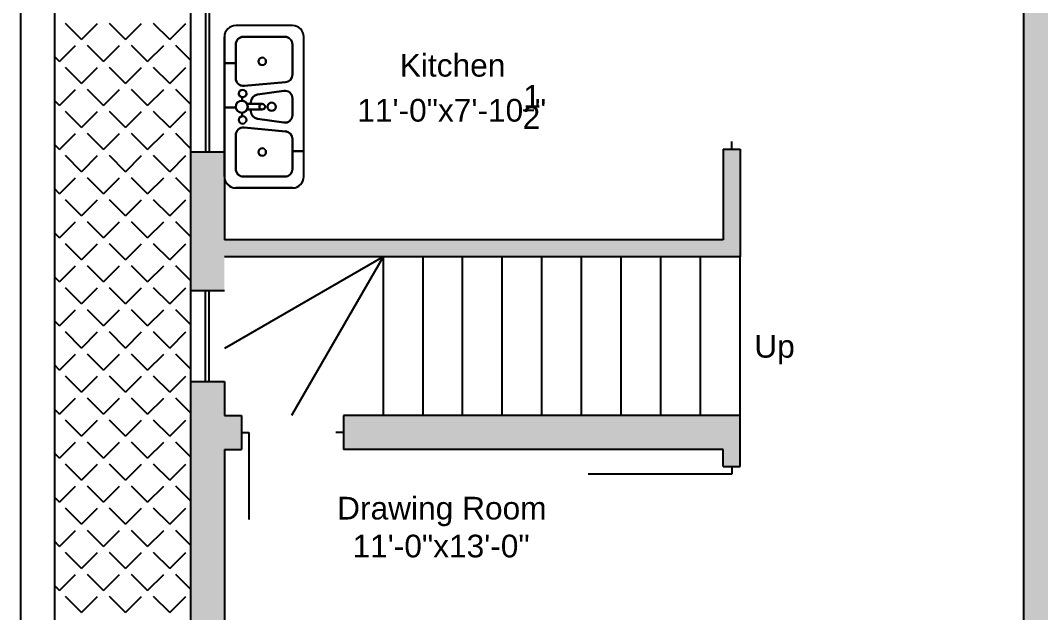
# Model space of a CAD drawing. Extents: x 22 to 562, y 18 to 1223.
# Drawn here: x 21.8 to 291.8, y 339.6 to 496.4 of the extents above; entities that cross this region are included whole.
import ezdxf

# ---------------------------------------------------------------- set-up
doc = ezdxf.new("R2010")
doc.units = 0
doc.header["$MEASUREMENT"] = 0
for name, color, linetype in [('DOORS', 42, 'CONTINUOUS'), ('FURNITURE', 44, 'CONTINUOUS'), ('LABELS', 61, 'CONTINUOUS'), ('LINE', 7, 'CONTINUOUS'), ('STAIRS', 61, 'CONTINUOUS'), ('UP', 61, 'CONTINUOUS'), ('WALLS', 7, 'CONTINUOUS'), ('WINDOWS', 140, 'CONTINUOUS')]:
    doc.layers.add(name, color=color, linetype=linetype)
doc.styles.get("Standard").update_dxf_attribs({"font": 'arial.ttf'})

msp = doc.modelspace()

# ---------------------------------------------------------------- hatches: boundary and pattern name
at = {"layer": 'LINE'}
h = msp.add_hatch(color=46, dxfattribs=at)
h.paths.add_polyline_path([(212.33, 391.78), (107.33, 391.78), (107.33, 382.78), (207.83, 382.78), (207.83, 378.28), (212.33, 378.28)])
h.paths.add_polyline_path([(516.83, 1129.78), (446.33, 1129.78), (446.33, 1120.78), (507.83, 1120.78), (507.83, 976.78), (419.33, 976.78), (419.33, 918.28), (423.83, 918.28), (423.83, 967.78), (507.83, 967.78), (507.83, 963.28), (516.83, 963.28)])
h.paths.add_polyline_path([(387.83, 1129.78), (383.33, 1129.78), (383.33, 1173.28), (374.33, 1173.28), (374.33, 1125.28), (330.83, 1125.28), (330.83, 1120.78), (387.83, 1120.78)])
h.paths.add_polyline_path([(137.33, 1129.78), (66.83, 1129.78), (66.83, 963.28), (75.83, 963.28), (75.83, 967.78), (159.83, 967.78), (159.83, 918.28), (164.33, 918.28), (164.33, 976.78), (75.83, 976.78), (75.83, 1120.78), (137.33, 1120.78)])
h.paths.add_polyline_path([(209.33, 1173.28), (200.33, 1173.28), (200.33, 1129.78), (195.83, 1129.78), (195.83, 1120.78), (252.83, 1120.78), (252.83, 1125.28), (209.33, 1125.28)])
h.paths.add_polyline_path([(516.83, 927.28), (507.83, 927.28), (507.83, 883.78), (423.83, 883.78), (423.83, 888.28), (419.33, 888.28), (419.33, 883.78), (414.83, 883.78), (414.83, 874.78), (507.83, 874.78), (507.83, 820.78), (516.83, 820.78)])
h.paths.add_polyline_path([(372.83, 883.78), (357.83, 883.78), (357.83, 976.78), (353.33, 976.78), (353.33, 883.78), (342.83, 883.78), (342.83, 874.78), (353.33, 874.78), (353.33, 741.28), (357.83, 741.28), (357.83, 874.78), (372.83, 874.78)], flags=16)
h.paths.add_polyline_path([(516.83, 748.78), (507.83, 748.78), (507.83, 694.78), (357.83, 694.78), (357.83, 699.28), (353.33, 699.28), (353.33, 685.78), (507.83, 685.78), (507.83, 649.78), (516.83, 649.78)])
h.paths.add_polyline_path([(516.83, 577.78), (507.83, 577.78), (507.83, 541.78), (363.83, 541.78), (363.83, 532.78), (371.33, 532.78), (371.33, 504.28), (375.83, 504.28), (375.83, 532.78), (507.83, 532.78), (507.83, 509.53), (516.83, 509.53)])
h.paths.add_polyline_path([(516.83, 461.53), (507.83, 461.53), (507.83, 438.28), (375.83, 438.28), (375.83, 462.28), (371.33, 462.28), (371.33, 433.78), (507.83, 433.78), (507.83, 424.78), (516.83, 424.78)])
h.paths.add_polyline_path([(516.83, 400.78), (507.83, 400.78), (507.83, 391.78), (503.33, 391.78), (503.33, 382.78), (507.83, 382.78), (507.83, 226.78), (477.83, 226.78), (477.83, 217.78), (516.83, 217.78)])
h.paths.add_polyline_path([(476.33, 391.78), (371.33, 391.78), (371.33, 378.28), (375.83, 378.28), (375.83, 382.78), (476.33, 382.78)])
h.paths.add_polyline_path([(405.83, 226.78), (375.83, 226.78), (375.83, 336.28), (371.33, 336.28), (371.33, 286.78), (363.83, 286.78), (363.83, 277.78), (371.33, 277.78), (371.33, 217.78), (405.83, 217.78)])
h.paths.add_polyline_path([(212.33, 277.78), (219.83, 277.78), (219.83, 286.78), (212.33, 286.78), (212.33, 336.28), (207.83, 336.28), (207.83, 226.78), (177.83, 226.78), (177.83, 217.78), (212.33, 217.78)])
h.paths.add_polyline_path([(206.33, 97.78, 1), (194.33, 97.78, 1)])
h.paths.add_polyline_path([(242.33, 169.78, 1), (230.33, 169.78, 1)])
h.paths.add_polyline_path([(341.33, 169.78, 1), (353.33, 169.78, 1)])
h.paths.add_polyline_path([(30.83, 226.78), (21.83, 226.78), (21.83, 85.78), (30.83, 85.78)])
h.paths.add_polyline_path([(80.33, 391.78), (75.83, 391.78), (75.83, 400.78), (66.83, 400.78), (66.83, 217.78), (105.83, 217.78), (105.83, 226.78), (75.83, 226.78), (75.83, 382.78), (80.33, 382.78)])
h.paths.add_polyline_path([(75.83, 461.53), (66.83, 461.53), (66.83, 424.78), (75.83, 424.78), (75.83, 433.78), (212.33, 433.78), (212.33, 462.28), (207.83, 462.28), (207.83, 438.28), (75.83, 438.28)])
h.paths.add_polyline_path([(219.83, 541.78), (75.83, 541.78), (75.83, 577.78), (66.83, 577.78), (66.83, 509.53), (75.83, 509.53), (75.83, 532.78), (207.83, 532.78), (207.83, 504.28), (212.33, 504.28), (212.33, 532.78), (219.83, 532.78)])
h.paths.add_polyline_path([(230.33, 699.28), (225.83, 699.28), (225.83, 694.78), (75.83, 694.78), (75.83, 748.78), (66.83, 748.78), (66.83, 649.78), (75.83, 649.78), (75.83, 685.78), (230.33, 685.78)])
h.paths.add_polyline_path([(240.83, 883.78), (230.33, 883.78), (230.33, 976.78), (225.83, 976.78), (225.83, 883.78), (210.83, 883.78), (210.83, 874.78), (225.83, 874.78), (225.83, 741.28), (230.33, 741.28), (230.33, 874.78), (240.83, 874.78)], flags=16)
h.paths.add_polyline_path([(168.83, 883.78), (164.33, 883.78), (164.33, 888.28), (159.83, 888.28), (159.83, 883.78), (75.83, 883.78), (75.83, 927.28), (66.83, 927.28), (66.83, 820.78), (75.83, 820.78), (75.83, 874.78), (168.83, 874.78)])
h.paths.add_polyline_path([(300.83, 883.78), (296.33, 883.78), (296.33, 1120.78), (300.83, 1120.78), (300.83, 1125.28), (296.33, 1125.28), (296.33, 1132.78), (296.33, 1213.78), (374.33, 1213.78), (374.33, 1209.28), (383.33, 1209.28), (383.33, 1222.78), (200.33, 1222.78), (200.33, 1213.78), (287.33, 1213.78), (287.33, 1125.28), (282.83, 1125.28), (282.83, 1120.78), (287.33, 1120.78), (287.33, 883.78), (282.83, 883.78), (282.83, 874.78), (287.33, 874.78), (287.33, 541.78), (279.83, 541.79), (279.83, 541.79), (279.83, 532.79), (287.33, 532.78), (287.33, 286.78), (279.83, 286.78), (279.83, 277.78), (287.33, 277.78), (287.33, 247.78), (296.33, 247.78), (296.33, 277.78), (303.83, 277.78), (303.83, 286.78), (296.33, 286.78), (296.33, 532.78), (303.83, 532.79), (303.83, 541.79), (296.33, 541.78), (296.33, 874.78), (300.83, 874.78)])

# ---------------------------------------------------------------- linework, layer by layer
at = {"layer": 'DOORS'}
for p, q in [((82.33, 387.28), (82.33, 364.28)), ((210.08, 376.28), (172.08, 376.28))]:
    msp.add_line(p, q, dxfattribs=at)
at = {"layer": 'FURNITURE', "color": 7, "linetype": 'CONTINUOUS'}
for p, q in [((93.83, 495.03), (78.83, 495.03)), ((75.83, 455.03), (75.83, 492.03)), ((91.83, 492.03), (80.83, 492.03)), ((96.83, 455.03), (96.83, 492.03)), ((78.83, 490.03), (78.83, 481.03)), ((93.83, 490.03), (93.83, 482.03)), ((92.01, 480.04), (81.01, 479.04)), ((91.55, 477.74), (84.55, 476.74)), ((93.83, 471.3), (93.83, 475.76)), ((85.83, 474.28), (81.8, 474.28)), ((85.83, 472.78), (81.8, 472.78)), ((82.83, 474.27), (82.83, 474.76)), ((82.83, 472.3), (82.83, 472.78)), ((91.55, 469.32), (84.55, 470.32)), ((92.01, 467.01), (81.01, 468.01)), ((78.83, 457.03), (78.83, 466.02)), ((93.83, 457.03), (93.83, 465.02)), ((91.83, 455.03), (80.83, 455.03)), ((93.83, 452.03), (78.83, 452.03))]:
    msp.add_line(p, q, dxfattribs=at)
at = {"layer": 'FURNITURE', "color": 120, "linetype": 'CONTINUOUS'}
msp.add_lwpolyline([(75.83, 473.32), (78.84, 473.32, -0.468519), (80.48, 475.11), (80.48, 476.04, -2.152654), (81.65, 477.03, -0.464543), (80.48, 476.04), (80.48, 475.11, -0.262509), (81.8, 474.28), (82.83, 474.28), (82.83, 474.76, -0.373238), (84.55, 476.74), (91.55, 477.74, -0.456412), (93.83, 475.76), (93.83, 471.3, -0.456412), (91.55, 469.32), (84.55, 470.32, -0.373238), (82.83, 472.3), (82.83, 472.78), (81.8, 472.78, -0.262509), (80.48, 471.95), (80.48, 471.01, -0.464543), (81.65, 470.03, -1), (79.65, 470.03, -0.365614), (80.48, 471.01), (80.48, 471.95, -0.39029), (78.84, 473.32), (75.83, 473.32), (75.83, 455.03, 0.414214), (78.83, 452.03), (93.83, 452.03, 0.414214), (96.83, 455.03), (96.83, 461.72), (93.83, 461.72), (93.83, 457.03, -0.414214), (91.83, 455.03), (80.83, 455.03, -0.414214), (78.83, 457.03), (78.83, 466.02, -0.441024), (81.01, 468.01), (92.01, 467.01, -0.387902), (93.83, 465.02), (93.83, 461.72), (96.83, 461.72), (96.83, 492.03, 0.414214), (93.83, 495.03), (78.83, 495.03, 0.414214), (75.83, 492.03), (75.83, 485.06), (78.83, 485.06), (78.83, 490.03, -0.414214), (80.83, 492.03), (91.83, 492.03, -0.414214), (93.83, 490.03), (93.83, 482.03, -0.387902), (92.01, 480.04), (81.01, 479.04, -0.441024), (78.83, 481.03), (78.83, 485.06), (75.83, 485.06)], format="xyb", close=True, dxfattribs=at)
at = {"layer": 'FURNITURE', "color": 121, "linetype": 'CONTINUOUS'}
for points in [[(78.83, 481.03, 0.441024), (81.01, 479.04), (92.01, 480.04, 0.387902), (93.83, 482.03), (93.83, 490.03, 0.414214), (91.83, 492.03), (80.83, 492.03, 0.414214), (78.83, 490.03)], [(82.83, 474.76), (82.83, 474.28), (85.83, 474.28, -0.414214), (86.58, 473.53, -0.414214), (85.83, 472.78), (82.83, 472.78), (82.83, 472.3, 0.373238), (84.55, 470.32), (91.55, 469.32, 0.456412), (93.83, 471.3), (93.83, 475.76, 0.456412), (91.55, 477.74), (84.55, 476.74, 0.373238)], [(78.83, 457.03, 0.414214), (80.83, 455.03), (91.83, 455.03, 0.414214), (93.83, 457.03), (93.83, 465.02, 0.387902), (92.01, 467.01), (81.01, 468.01, 0.441024), (78.83, 466.02)]]:
    msp.add_lwpolyline(points, format="xyb", close=True, dxfattribs=at)
at = {"layer": 'FURNITURE', "color": 250, "linetype": 'CONTINUOUS'}
for points in [[(84.83, 485.53, 1), (86.83, 485.53, 1)], [(87.21, 473.53, 1), (89.45, 473.53, 1)], [(84.83, 461.53, 1), (86.83, 461.53, 1)]]:
    msp.add_lwpolyline(points, format="xyb", close=True, dxfattribs=at)
at = {"layer": 'FURNITURE', "color": 160, "linetype": 'CONTINUOUS'}
msp.add_lwpolyline([(79.65, 477.03, 1), (81.65, 477.03, 1)], format="xyb", close=True, dxfattribs=at)
at = {"layer": 'FURNITURE', "color": 31, "linetype": 'CONTINUOUS'}
for points in [[(78.82, 473.53, 1), (81.98, 473.53, 1)], [(85.08, 473.53, 1), (86.58, 473.53, 1)]]:
    msp.add_lwpolyline(points, format="xyb", close=True, dxfattribs=at)
at = {"layer": 'FURNITURE', "color": 51, "linetype": 'CONTINUOUS'}
msp.add_lwpolyline([(81.8, 472.78), (85.83, 472.78, -1), (85.83, 474.28), (81.8, 474.28, -0.124187), (81.98, 473.53, -0.124187)], format="xyb", close=True, dxfattribs=at)
at = {"layer": 'FURNITURE', "color": 1, "linetype": 'CONTINUOUS'}
msp.add_lwpolyline([(81.65, 470.03, 1), (79.65, 470.03, 1)], format="xyb", close=True, dxfattribs=at)
at = {"layer": 'FURNITURE', "color": 7, "linetype": 'CONTINUOUS'}
for centre, radius in [((85.83, 485.53), 1), ((80.65, 477.03), 1), ((80.4, 473.53), 1.58), ((85.83, 473.53), 0.75), ((88.33, 473.53), 1.12), ((80.65, 470.03), 1), ((85.83, 461.53), 1)]:
    msp.add_circle(centre, radius, dxfattribs=at)
for centre, radius, start, end in [((78.83, 492.03), 3, 90, 180), ((93.83, 492.03), 3, 0, 90), ((80.83, 490.03), 2, 90, 180), ((91.83, 490.03), 2, 0, 90), ((80.83, 481.03), 2, 180, 275.1944), ((91.83, 482.03), 2, 275.1944, 0), ((84.83, 474.76), 2, 98.1301, 180), ((91.83, 475.76), 2, 0, 98.1301), ((84.83, 472.3), 2, 180, 261.8699), ((91.83, 471.3), 2, 261.8699, 0), ((80.83, 466.02), 2, 84.8056, 180), ((91.83, 465.02), 2, 0, 84.8056), ((80.83, 457.03), 2, 180, 270), ((91.83, 457.03), 2, 270, 0), ((78.83, 455.03), 3, 180, 270), ((93.83, 455.03), 3, 270, 0)]:
    msp.add_arc(centre, radius, start, end, dxfattribs=at)
at = {"layer": 'LABELS'}
msp.add_line((154.91, 472.58), (157.69, 472.58), dxfattribs=at)
at = {"layer": 'LINE'}
for p, q in [((210.08, 462.28), (210.08, 464.28)), ((80.33, 391.78), (80.33, 382.78)), ((80.33, 387.28), (82.33, 387.28)), ((82.33, 387.28), (82.33, 387.28)), ((107.33, 387.28), (105.33, 387.28)), ((210.08, 378.28), (210.08, 376.28))]:
    msp.add_line(p, q, dxfattribs=at)
at = {"layer": 'STAIRS'}
for p, q in [((117.83, 433.78), (75.83, 409.53)), ((117.83, 433.78), (93.58, 391.78)), ((117.83, 433.78), (117.83, 391.78)), ((128.33, 433.78), (128.33, 391.78)), ((138.83, 391.78), (138.83, 433.78)), ((149.33, 391.78), (149.33, 433.78)), ((159.83, 391.78), (159.83, 433.78)), ((170.33, 391.78), (170.33, 433.78)), ((180.83, 391.78), (180.83, 433.78)), ((191.33, 391.78), (191.33, 433.78)), ((201.83, 391.78), (201.83, 433.78))]:
    msp.add_line(p, q, dxfattribs=at)
at = {"layer": 'UP'}
msp.add_line((212.33, 391.78), (212.33, 433.78), dxfattribs=at)
at = {"layer": 'WALLS', "color": 8}
for p, q in [((21.83, 1222.78), (21.83, 226.78)), ((30.83, 1213.78), (30.83, 226.78))]:
    msp.add_line(p, q, dxfattribs=at)
at = {"layer": 'WALLS'}
for p, q in [((66.83, 1129.78), (66.83, 217.78)), ((287.33, 532.78), (287.33, 286.78)), ((207.83, 462.28), (207.83, 438.28)), ((207.83, 462.28), (212.33, 462.28)), ((212.33, 462.28), (212.33, 433.78)), ((75.83, 461.53), (75.83, 438.28)), ((207.83, 438.28), (75.83, 438.28)), ((212.33, 433.78), (75.83, 433.78)), ((75.83, 424.78), (66.83, 424.78)), ((66.83, 400.78), (75.83, 400.78)), ((75.83, 400.78), (75.83, 391.78)), ((75.83, 391.78), (80.33, 391.78)), ((107.33, 391.78), (107.33, 382.78)), ((212.33, 391.78), (107.33, 391.78)), ((212.33, 378.28), (212.33, 391.78)), ((75.83, 382.78), (75.83, 226.78)), ((75.83, 382.78), (80.33, 382.78)), ((207.83, 382.78), (107.33, 382.78)), ((207.83, 378.28), (207.83, 382.78)), ((207.83, 378.28), (212.33, 378.28))]:
    msp.add_line(p, q, dxfattribs=at)
at = {"layer": 'WALLS', "color": 8, "linetype": 'CONTINUOUS'}
for p, q in [((38.01, 491.34), (33.76, 495.58)), ((38.01, 491.34), (42.25, 495.58)), ((49.67, 491.34), (45.43, 495.58)), ((49.67, 491.34), (53.92, 495.58)), ((61.34, 491.34), (57.1, 495.58)), ((61.34, 491.34), (65.58, 495.58)), ((32.17, 485.5), (36.41, 489.74)), ((43.84, 485.5), (39.6, 489.74)), ((43.84, 485.5), (48.08, 489.74)), ((55.51, 485.5), (51.26, 489.74)), ((55.51, 485.5), (59.75, 489.74)), ((66.83, 485.84), (62.93, 489.74)), ((32.17, 485.5), (30.83, 486.84)), ((38.01, 479.67), (33.76, 483.91)), ((38.01, 479.67), (42.25, 483.91)), ((49.67, 479.67), (45.43, 483.91)), ((49.67, 479.67), (53.92, 483.91)), ((61.34, 479.67), (57.1, 483.91)), ((61.34, 479.67), (65.58, 483.91)), ((32.17, 473.83), (36.41, 478.08)), ((43.84, 473.83), (39.6, 478.08)), ((43.84, 473.83), (48.08, 478.08)), ((55.51, 473.83), (51.26, 478.08)), ((55.51, 473.83), (59.75, 478.08)), ((66.83, 474.18), (62.93, 478.08)), ((32.17, 473.83), (30.83, 475.17)), ((38.01, 468), (33.76, 472.24)), ((38.01, 468), (42.25, 472.24)), ((49.67, 468), (45.43, 472.24)), ((49.67, 468), (53.92, 472.24)), ((61.34, 468), (57.1, 472.24)), ((61.34, 468), (65.58, 472.24)), ((32.17, 462.17), (36.41, 466.41)), ((43.84, 462.17), (39.6, 466.41)), ((43.84, 462.17), (48.08, 466.41)), ((55.51, 462.17), (51.26, 466.41)), ((55.51, 462.17), (59.75, 466.41)), ((66.83, 462.51), (62.93, 466.41)), ((32.17, 462.17), (30.83, 463.51)), ((38.01, 456.33), (33.76, 460.58)), ((38.01, 456.33), (42.25, 460.58)), ((49.67, 456.33), (45.43, 460.58)), ((49.67, 456.33), (53.92, 460.58)), ((61.34, 456.33), (57.1, 460.58)), ((61.34, 456.33), (65.58, 460.58)), ((32.17, 450.5), (36.41, 454.74)), ((43.84, 450.5), (39.6, 454.74)), ((43.84, 450.5), (48.08, 454.74)), ((55.51, 450.5), (51.26, 454.74)), ((55.51, 450.5), (59.75, 454.74)), ((66.83, 450.84), (62.93, 454.74)), ((32.17, 450.5), (30.83, 451.84)), ((38.01, 444.67), (33.76, 448.91)), ((38.01, 444.67), (42.25, 448.91)), ((49.67, 444.67), (45.43, 448.91)), ((49.67, 444.67), (53.92, 448.91)), ((61.34, 444.67), (57.1, 448.91)), ((61.34, 444.67), (65.58, 448.91)), ((32.17, 438.83), (36.41, 443.08)), ((43.84, 438.83), (39.6, 443.08)), ((43.84, 438.83), (48.08, 443.08)), ((55.51, 438.83), (51.26, 443.08)), ((55.51, 438.83), (59.75, 443.08)), ((66.83, 439.17), (62.93, 443.08)), ((32.17, 438.83), (30.83, 440.17)), ((38.01, 433), (33.76, 437.24)), ((38.01, 433), (42.25, 437.24)), ((49.67, 433), (45.43, 437.24)), ((49.67, 433), (53.92, 437.24)), ((61.34, 433), (57.1, 437.24)), ((61.34, 433), (65.58, 437.24)), ((32.17, 427.17), (36.41, 431.41)), ((43.84, 427.17), (39.6, 431.41)), ((43.84, 427.17), (48.08, 431.41)), ((55.51, 427.17), (51.26, 431.41)), ((55.51, 427.17), (59.75, 431.41)), ((66.83, 427.51), (62.93, 431.41)), ((32.17, 427.17), (30.83, 428.51)), ((38.01, 421.33), (33.76, 425.57)), ((38.01, 421.33), (42.25, 425.57)), ((49.67, 421.33), (45.43, 425.57)), ((49.67, 421.33), (53.92, 425.57)), ((61.34, 421.33), (57.1, 425.57)), ((61.34, 421.33), (65.58, 425.57)), ((32.17, 415.5), (36.41, 419.74)), ((43.84, 415.5), (39.6, 419.74)), ((43.84, 415.5), (48.08, 419.74)), ((55.51, 415.5), (51.26, 419.74)), ((55.51, 415.5), (59.75, 419.74)), ((66.83, 415.84), (62.93, 419.74)), ((32.17, 415.5), (30.83, 416.84)), ((38.01, 409.66), (33.76, 413.91)), ((38.01, 409.66), (42.25, 413.91)), ((49.67, 409.66), (45.43, 413.91)), ((49.67, 409.66), (53.92, 413.91)), ((61.34, 409.66), (57.1, 413.91)), ((61.34, 409.66), (65.58, 413.91)), ((32.17, 403.83), (36.41, 408.07)), ((43.84, 403.83), (39.6, 408.07)), ((43.84, 403.83), (48.08, 408.07)), ((55.51, 403.83), (51.26, 408.07)), ((55.51, 403.83), (59.75, 408.07)), ((66.83, 404.17), (62.93, 408.07)), ((32.17, 403.83), (30.83, 405.17)), ((38.01, 398), (33.76, 402.24)), ((38.01, 398), (42.25, 402.24)), ((49.67, 398), (45.43, 402.24)), ((49.67, 398), (53.92, 402.24)), ((61.34, 398), (57.1, 402.24)), ((61.34, 398), (65.58, 402.24)), ((32.17, 392.16), (36.41, 396.41)), ((43.84, 392.16), (39.6, 396.41)), ((43.84, 392.16), (48.08, 396.41)), ((55.51, 392.16), (51.26, 396.41)), ((55.51, 392.16), (59.75, 396.41)), ((66.83, 392.51), (62.93, 396.41)), ((32.17, 392.16), (30.83, 393.5)), ((38.01, 386.33), (33.76, 390.57)), ((38.01, 386.33), (42.25, 390.57)), ((49.67, 386.33), (45.43, 390.57)), ((49.67, 386.33), (53.92, 390.57)), ((61.34, 386.33), (57.1, 390.57)), ((61.34, 386.33), (65.58, 390.57)), ((32.17, 380.5), (36.41, 384.74)), ((43.84, 380.5), (39.6, 384.74)), ((43.84, 380.5), (48.08, 384.74)), ((55.51, 380.5), (51.26, 384.74)), ((55.51, 380.5), (59.75, 384.74)), ((66.83, 380.84), (62.93, 384.74)), ((32.17, 380.5), (30.83, 381.84)), ((38.01, 374.66), (33.76, 378.91)), ((38.01, 374.66), (42.25, 378.91)), ((49.67, 374.66), (45.43, 378.91)), ((49.67, 374.66), (53.92, 378.91)), ((61.34, 374.66), (57.1, 378.91)), ((61.34, 374.66), (65.58, 378.91)), ((32.17, 368.83), (36.41, 373.07)), ((43.84, 368.83), (39.6, 373.07)), ((43.84, 368.83), (48.08, 373.07)), ((55.51, 368.83), (51.26, 373.07)), ((55.51, 368.83), (59.75, 373.07)), ((66.83, 369.17), (62.93, 373.07)), ((32.17, 368.83), (30.83, 370.17)), ((38.01, 363), (33.76, 367.24)), ((38.01, 363), (42.25, 367.24)), ((49.67, 363), (45.43, 367.24)), ((49.67, 363), (53.92, 367.24)), ((61.34, 363), (57.1, 367.24)), ((61.34, 363), (65.58, 367.24)), ((32.17, 357.16), (36.41, 361.4)), ((43.84, 357.16), (39.6, 361.4)), ((43.84, 357.16), (48.08, 361.4)), ((55.51, 357.16), (51.26, 361.4)), ((55.51, 357.16), (59.75, 361.4)), ((66.83, 357.5), (62.93, 361.4)), ((32.17, 357.16), (30.83, 358.5)), ((38.01, 351.33), (33.76, 355.57)), ((38.01, 351.33), (42.25, 355.57)), ((49.67, 351.33), (45.43, 355.57)), ((49.67, 351.33), (53.92, 355.57)), ((61.34, 351.33), (57.1, 355.57)), ((61.34, 351.33), (65.58, 355.57)), ((32.17, 345.49), (36.41, 349.74)), ((43.84, 345.49), (39.6, 349.74)), ((43.84, 345.49), (48.08, 349.74)), ((55.51, 345.49), (51.26, 349.74)), ((55.51, 345.49), (59.75, 349.74)), ((66.83, 345.84), (62.93, 349.74)), ((32.17, 345.49), (30.83, 346.83)), ((38.01, 339.66), (33.76, 343.9)), ((38.01, 339.66), (42.25, 343.9)), ((49.67, 339.66), (45.43, 343.9)), ((49.67, 339.66), (53.92, 343.9)), ((61.34, 339.66), (57.1, 343.9)), ((61.34, 339.66), (65.58, 343.9))]:
    msp.add_line(p, q, dxfattribs=at)
at = {"layer": 'WINDOWS'}
for p, q in [((70.83, 509.53), (70.83, 461.53)), ((71.83, 509.53), (71.83, 461.53)), ((75.83, 461.53), (66.83, 461.53)), ((70.83, 400.78), (70.83, 424.78)), ((71.83, 400.78), (71.83, 424.78))]:
    msp.add_line(p, q, dxfattribs=at)

# ---------------------------------------------------------------- texts
at = {"layer": 'LABELS'}
for s, p in [('Kitchen', (122.23, 481.49)), ('1', (154.89, 473.28)), ('11\'-0"x7\'-10', (110.99, 469.58)), ('"', (157.98, 469.58)), ('2', (154.74, 467.66)), ('Up', (216.07, 407.11)), ('Drawing Room', (105.66, 364.27)), ('11\'-0"x13\'-0"', (109.72, 354.25))]:
    msp.add_text(s, height=6, dxfattribs=at).set_placement(p)

doc.saveas('drawing.dxf')
